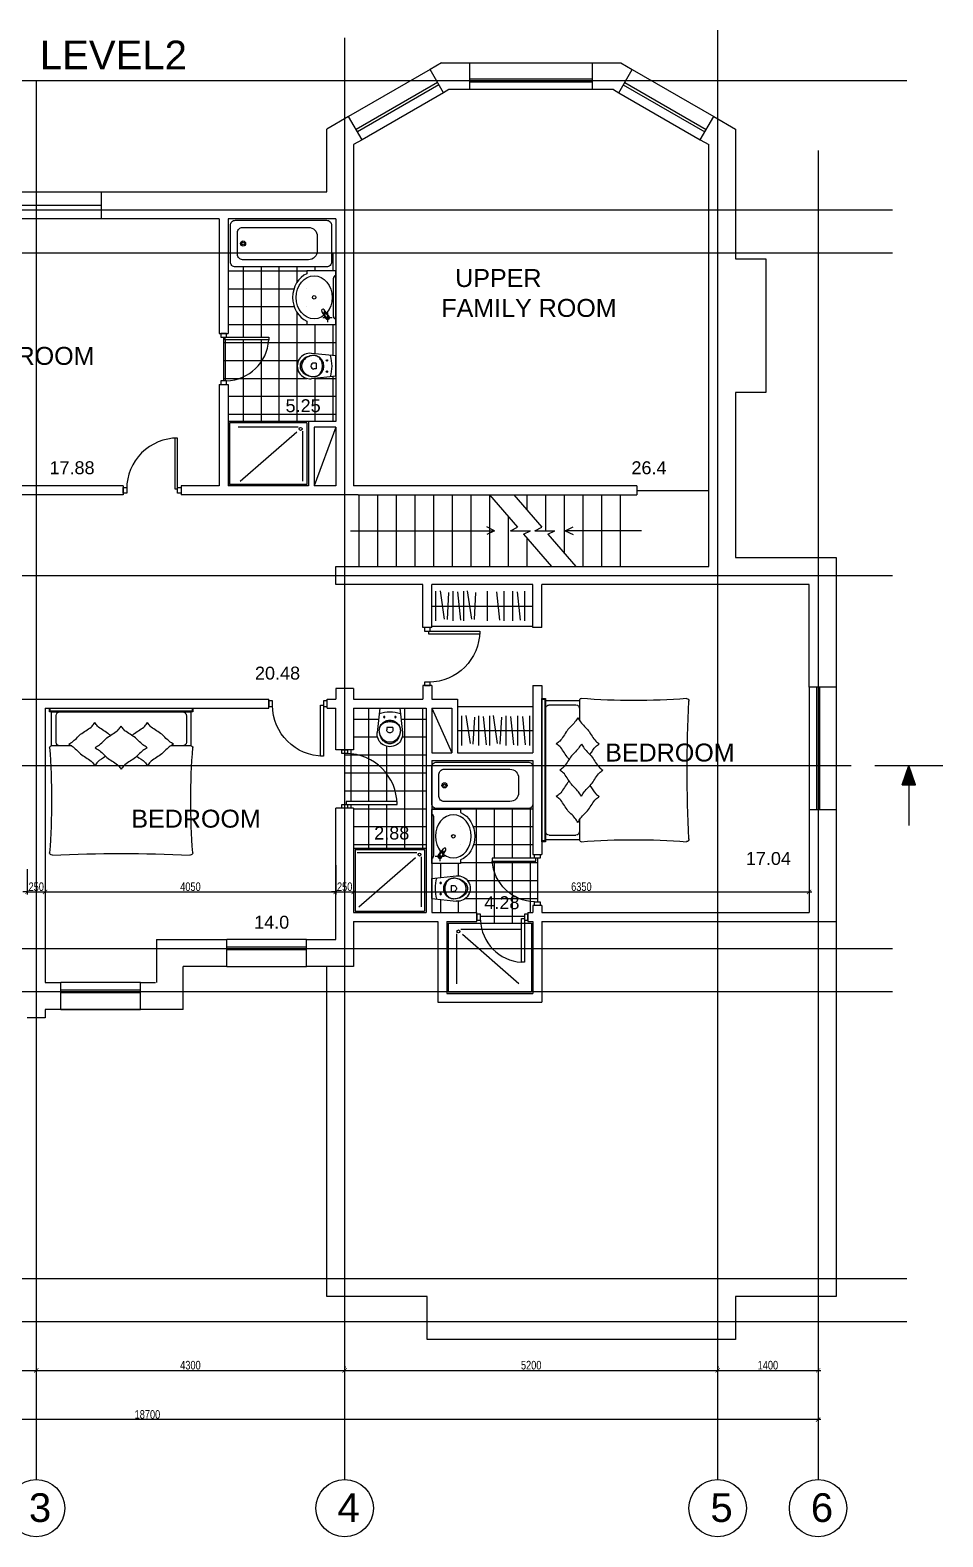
# Model space of a CAD drawing. Header units: millimetres. Extents: x 6678 to 63414, y 41629 to 83180.
# Drawn here: x 48932 to 61656, y 41661 to 62668 of the extents above; entities that cross this region are included whole.
import ezdxf

# ---------------------------------------------------------------- set-up
doc = ezdxf.new("R2010")
doc.units = ezdxf.units.MM
doc.layers.get('0').update_dxf_attribs({"color": 250})
doc.layers.get('Defpoints').update_dxf_attribs({"color": 255})
for name, color, linetype in [('ar', 251, 'Continuous'), ('axis', 40, 'Continuous'), ('com', 250, 'Continuous'), ('dim', 4, 'Continuous'), ('furn', 34, 'Continuous'), ('type floor', 250, 'Continuous'), ('wall', 5, 'Continuous'), ('windows doors', 4, 'Continuous')]:
    doc.layers.add(name, color=color, linetype=linetype)
doc.styles.add('KOTE', font='romrust.shx', dxfattribs={"width": 0.8})
doc.styles.get("Standard").update_dxf_attribs({"font": 'arial.ttf'})
doc.dimstyles.new('100', dxfattribs={"dimscale": 6, "dimtxt": 20, "dimasz": 10, "dimexe": 6, "dimexo": 10, "dimgap": 2, "dimtad": 1, "dimtoh": 1, "dimdec": 0, "dimzin": 9, "dimdsep": 46, "dimtxsty": 'KOTE', "dimblk": 'ARCHTICK', "dimcen": 0, "dimdle": 6, "dimclrd": 256, "dimclre": 4, "dimclrt": 256, "dimadec": 0, "dimazin": 0, "dimtfac": 0.666667, "dimtdec": 0, "dimtix": 1, "dimtmove": 1, "dimatfit": 0, "dimfxl": 1, "dimtvp": 1, "dimtolj": 1, "dimarcsym": 0})
pattern_1 = [(0, (340405.6, 206813.15), (0, 250), []), (90, (340405.6, 206813.15), (-250, 2e-14), [])]

# ---------------------------------------------------------------- blocks, each defined once
blk = doc.blocks.new('_ArchTick')
at = {"color": 0, "linetype": 'ByBlock', "const_width": 0.15}
blk.add_lwpolyline([(-0.5, -0.5), (0.5, 0.5)], dxfattribs=at)
blk = doc.blocks.new('*D310')
at = {"layer": 'Defpoints', "color": 0, "transparency": 16777216}
for p in [(59917, 44695), (41217, 44276), (41217, 43295)]:
    blk.add_point(p, dxfattribs=at)
at = {"layer": 'dim', "color": 4, "lineweight": -2, "transparency": 16777216}
for p, q in [((59917, 44635), (59917, 43259)), ((41217, 44216), (41217, 43259))]:
    blk.add_line(p, q, dxfattribs=at)
at = {"layer": 'dim', "lineweight": -2, "transparency": 16777216}
blk.add_line((59953, 43295), (41181, 43295), dxfattribs=at)
at = {"layer": 'dim', "lineweight": -2, "transparency": 16777216, "xscale": 60, "yscale": 60, "zscale": 60, "rotation": 180}
blk.add_blockref('_ArchTick', (41217, 43295), dxfattribs=at)
at = {"layer": 'dim', "lineweight": -2, "transparency": 16777216, "xscale": 60, "yscale": 60, "zscale": 60}
blk.add_blockref('_ArchTick', (59917, 43295), dxfattribs=at)
at = {"layer": 'dim', "transparency": 16777216, "insert": (50567, 43367), "char_height": 120, "attachment_point": 5, "style": 'KOTE'}
blk.add_mtext('\\A1;18700', dxfattribs=at)
blk = doc.blocks.new('*D313')
at = {"layer": 'Defpoints', "color": 0, "transparency": 16777216}
for p in [(45017, 44276), (49017, 43982), (49017, 43982)]:
    blk.add_point(p, dxfattribs=at)
at = {"layer": 'dim', "color": 4, "lineweight": -2, "transparency": 16777216}
for p, q in [((45017, 44216), (45017, 43946)), ((49017, 44042), (49017, 44018))]:
    blk.add_line(p, q, dxfattribs=at)
at = {"layer": 'dim', "lineweight": -2, "transparency": 16777216}
blk.add_line((44981, 43982), (49053, 43982), dxfattribs=at)
at = {"layer": 'dim', "lineweight": -2, "transparency": 16777216, "xscale": 60, "yscale": 60, "zscale": 60, "rotation": 180}
blk.add_blockref('_ArchTick', (45017, 43982), dxfattribs=at)
at = {"layer": 'dim', "lineweight": -2, "transparency": 16777216, "xscale": 60, "yscale": 60, "zscale": 60}
blk.add_blockref('_ArchTick', (49017, 43982), dxfattribs=at)
at = {"layer": 'dim', "transparency": 16777216, "insert": (47017, 44054), "char_height": 120, "attachment_point": 5, "style": 'KOTE'}
blk.add_mtext('\\A1;4000', dxfattribs=at)
blk = doc.blocks.new('*D314')
at = {"layer": 'Defpoints', "color": 0, "transparency": 16777216}
for p in [(49017, 43982), (53317, 43982), (53317, 43982)]:
    blk.add_point(p, dxfattribs=at)
at = {"layer": 'dim', "lineweight": -2, "transparency": 16777216}
blk.add_line((48981, 43982), (53353, 43982), dxfattribs=at)
at = {"layer": 'dim', "color": 4, "lineweight": -2, "transparency": 16777216}
for p, q in [((49017, 44042), (49017, 44018)), ((53317, 44042), (53317, 44018))]:
    blk.add_line(p, q, dxfattribs=at)
at = {"layer": 'dim', "lineweight": -2, "transparency": 16777216, "xscale": 60, "yscale": 60, "zscale": 60, "rotation": 180}
blk.add_blockref('_ArchTick', (49017, 43982), dxfattribs=at)
at = {"layer": 'dim', "lineweight": -2, "transparency": 16777216, "xscale": 60, "yscale": 60, "zscale": 60}
blk.add_blockref('_ArchTick', (53317, 43982), dxfattribs=at)
at = {"layer": 'dim', "transparency": 16777216, "insert": (51167, 44054), "char_height": 120, "attachment_point": 5, "style": 'KOTE'}
blk.add_mtext('\\A1;4300', dxfattribs=at)
blk = doc.blocks.new('*D315')
at = {"layer": 'Defpoints', "color": 0, "transparency": 16777216}
for p in [(53317, 43982), (58517, 43982), (58517, 43982)]:
    blk.add_point(p, dxfattribs=at)
at = {"layer": 'dim', "lineweight": -2, "transparency": 16777216}
blk.add_line((53281, 43982), (58553, 43982), dxfattribs=at)
at = {"layer": 'dim', "color": 4, "lineweight": -2, "transparency": 16777216}
for p, q in [((53317, 44042), (53317, 44018)), ((58517, 44042), (58517, 44018))]:
    blk.add_line(p, q, dxfattribs=at)
at = {"layer": 'dim', "lineweight": -2, "transparency": 16777216, "xscale": 60, "yscale": 60, "zscale": 60, "rotation": 180}
blk.add_blockref('_ArchTick', (53317, 43982), dxfattribs=at)
at = {"layer": 'dim', "lineweight": -2, "transparency": 16777216, "xscale": 60, "yscale": 60, "zscale": 60}
blk.add_blockref('_ArchTick', (58517, 43982), dxfattribs=at)
at = {"layer": 'dim', "transparency": 16777216, "insert": (55917, 44054), "char_height": 120, "attachment_point": 5, "style": 'KOTE'}
blk.add_mtext('\\A1;5200', dxfattribs=at)
blk = doc.blocks.new('*D316')
at = {"layer": 'Defpoints', "color": 0, "transparency": 16777216}
for p in [(58517, 43982), (59917, 43982), (59917, 43982)]:
    blk.add_point(p, dxfattribs=at)
at = {"layer": 'dim', "lineweight": -2, "transparency": 16777216}
blk.add_line((58481, 43982), (59953, 43982), dxfattribs=at)
at = {"layer": 'dim', "color": 4, "lineweight": -2, "transparency": 16777216}
for p, q in [((58517, 44042), (58517, 44018)), ((59917, 44042), (59917, 44018))]:
    blk.add_line(p, q, dxfattribs=at)
at = {"layer": 'dim', "lineweight": -2, "transparency": 16777216, "xscale": 60, "yscale": 60, "zscale": 60, "rotation": 180}
blk.add_blockref('_ArchTick', (58517, 43982), dxfattribs=at)
at = {"layer": 'dim', "lineweight": -2, "transparency": 16777216, "xscale": 60, "yscale": 60, "zscale": 60}
blk.add_blockref('_ArchTick', (59917, 43982), dxfattribs=at)
at = {"layer": 'dim', "transparency": 16777216, "insert": (59217, 44054), "char_height": 120, "attachment_point": 5, "style": 'KOTE'}
blk.add_mtext('\\A1;1400', dxfattribs=at)
blk = doc.blocks.new('*D330')
at = {"layer": 'Defpoints', "color": 0, "transparency": 16777216}
for p in [(48892, 51028), (49142, 51028), (49142, 50653)]:
    blk.add_point(p, dxfattribs=at)
at = {"layer": 'dim', "color": 4, "lineweight": -2, "transparency": 16777216}
for p, q in [((48892, 50968), (48892, 50617)), ((49142, 50968), (49142, 50617))]:
    blk.add_line(p, q, dxfattribs=at)
at = {"layer": 'dim', "lineweight": -2, "transparency": 16777216}
for p, q in [((48892, 50653), (48832, 50653)), ((48892, 50653), (49142, 50653)), ((49142, 50653), (49202, 50653))]:
    blk.add_line(p, q, dxfattribs=at)
at = {"layer": 'dim', "lineweight": -2, "transparency": 16777216, "xscale": 60, "yscale": 60, "zscale": 60}
blk.add_blockref('_ArchTick', (48892, 50653), dxfattribs=at)
at = {"layer": 'dim', "lineweight": -2, "transparency": 16777216, "xscale": 60, "yscale": 60, "zscale": 60, "rotation": 180}
blk.add_blockref('_ArchTick', (49142, 50653), dxfattribs=at)
at = {"layer": 'dim', "transparency": 16777216, "insert": (49017, 50725), "char_height": 120, "attachment_point": 5, "style": 'KOTE'}
blk.add_mtext('\\A1;250', dxfattribs=at)
blk = doc.blocks.new('*D331')
at = {"layer": 'Defpoints', "color": 0, "transparency": 16777216}
for p in [(53192, 51085), (49142, 51028), (53192, 50653)]:
    blk.add_point(p, dxfattribs=at)
at = {"layer": 'dim', "color": 4, "lineweight": -2, "transparency": 16777216}
for p, q in [((49142, 50968), (49142, 50617)), ((53192, 51025), (53192, 50617))]:
    blk.add_line(p, q, dxfattribs=at)
at = {"layer": 'dim', "lineweight": -2, "transparency": 16777216}
blk.add_line((49106, 50653), (53228, 50653), dxfattribs=at)
at = {"layer": 'dim', "lineweight": -2, "transparency": 16777216, "xscale": 60, "yscale": 60, "zscale": 60, "rotation": 180}
blk.add_blockref('_ArchTick', (49142, 50653), dxfattribs=at)
at = {"layer": 'dim', "lineweight": -2, "transparency": 16777216, "xscale": 60, "yscale": 60, "zscale": 60}
blk.add_blockref('_ArchTick', (53192, 50653), dxfattribs=at)
at = {"layer": 'dim', "transparency": 16777216, "insert": (51167, 50725), "char_height": 120, "attachment_point": 5, "style": 'KOTE'}
blk.add_mtext('\\A1;4050', dxfattribs=at)
blk = doc.blocks.new('*D332')
at = {"layer": 'Defpoints', "color": 0, "transparency": 16777216}
for p in [(53192, 51085), (53442, 51085), (53442, 50653)]:
    blk.add_point(p, dxfattribs=at)
at = {"layer": 'dim', "color": 4, "lineweight": -2, "transparency": 16777216}
for p, q in [((53192, 51025), (53192, 50617)), ((53442, 51025), (53442, 50617))]:
    blk.add_line(p, q, dxfattribs=at)
at = {"layer": 'dim', "lineweight": -2, "transparency": 16777216}
for p, q in [((53192, 50653), (53132, 50653)), ((53192, 50653), (53442, 50653)), ((53442, 50653), (53502, 50653))]:
    blk.add_line(p, q, dxfattribs=at)
at = {"layer": 'dim', "lineweight": -2, "transparency": 16777216, "xscale": 60, "yscale": 60, "zscale": 60}
blk.add_blockref('_ArchTick', (53192, 50653), dxfattribs=at)
at = {"layer": 'dim', "lineweight": -2, "transparency": 16777216, "xscale": 60, "yscale": 60, "zscale": 60, "rotation": 180}
blk.add_blockref('_ArchTick', (53442, 50653), dxfattribs=at)
at = {"layer": 'dim', "transparency": 16777216, "insert": (53317, 50725), "char_height": 120, "attachment_point": 5, "style": 'KOTE'}
blk.add_mtext('\\A1;250', dxfattribs=at)
blk = doc.blocks.new('*D333')
at = {"layer": 'Defpoints', "color": 0, "transparency": 16777216}
for p in [(59792, 51333), (53442, 51085), (59792, 50653)]:
    blk.add_point(p, dxfattribs=at)
at = {"layer": 'dim', "color": 4, "lineweight": -2, "transparency": 16777216}
for p, q in [((59792, 51273), (59792, 50617)), ((53442, 51025), (53442, 50617))]:
    blk.add_line(p, q, dxfattribs=at)
at = {"layer": 'dim', "lineweight": -2, "transparency": 16777216}
blk.add_line((53406, 50653), (59828, 50653), dxfattribs=at)
at = {"layer": 'dim', "lineweight": -2, "transparency": 16777216, "xscale": 60, "yscale": 60, "zscale": 60, "rotation": 180}
blk.add_blockref('_ArchTick', (53442, 50653), dxfattribs=at)
at = {"layer": 'dim', "lineweight": -2, "transparency": 16777216, "xscale": 60, "yscale": 60, "zscale": 60}
blk.add_blockref('_ArchTick', (59792, 50653), dxfattribs=at)
at = {"layer": 'dim', "transparency": 16777216, "insert": (56617, 50725), "char_height": 120, "attachment_point": 5, "style": 'KOTE'}
blk.add_mtext('\\A1;6350', dxfattribs=at)
blk = doc.blocks.new('436')
for points in [[(255, -1410), (-255, -1410, -0.414214), (-325, -1340), (-325, -70, -0.414214), (-255, 0), (255, 0, -0.414214), (325, -70), (325, -1340, -0.414214)], [(105, -1210), (-105, -1210, -0.414214), (-225, -1090), (-225, -170, -0.414214), (-155, -100), (155, -100, -0.414214), (225, -170), (225, -1090, -0.414214)]]:
    blk.add_lwpolyline(points, format="xyb", close=True)
for centre, radius in [((0, -177), 35.9), ((1, -177), 17.8)]:
    blk.add_circle(centre, radius)
blk = doc.blocks.new('door 810 type2')
at = {"color": 3}
for points in [[(0, -40), (0, 40), (50, 40), (50, -40), (0, -40)], [(760, -40), (760, 40), (810, 40), (810, -40), (760, -40)]]:
    blk.add_lwpolyline(points, dxfattribs=at)
blk.add_lwpolyline([(50, -20), (50, -730), (90, -730), (90, -20), (50, -20)])
blk.add_arc((50, -20), 710, 270, 0)
blk = doc.blocks.new('DOOR710')
at = {"color": 3}
for points in [[(50, -40), (50, 40), (0, 40), (0, -40), (50, -40)], [(710, -40), (710, 40), (660, 40), (660, -40), (710, -40)]]:
    blk.add_lwpolyline(points, dxfattribs=at)
blk.add_lwpolyline([(660, -20), (660, -630), (620, -630), (620, -20), (660, -20)])
blk.add_arc((660, -20), 611, 181.8779, 266.2483)
blk = doc.blocks.new('uer')
for p, q in [((-141, 0), (-177, -339)), ((141, 0), (-141, 0)), ((141, 0), (177, -339)), ((-41, -270), (-41, -303)), ((-41, -270), (41, -270)), ((41, -270), (41, -303))]:
    blk.add_line(p, q)
for centre in [(-78, -123), (78, -123)]:
    blk.add_circle(centre, 9.95)
for centre, radius, start, end in [((0, -615), 564, 74.7124, 105.2876), ((-9, -307), 138, 133.1854, 156.1873), ((-9, -307), 138, 133.1854, 156.1873), ((-3, -313), 146, 111.2448, 133.1854), ((-3, -313), 146, 111.2448, 133.1854), ((-10, -335), 149, 108.5391, 128.9942), ((0, -322), 156, 90, 111.2448), ((0, -322), 156, 90, 111.2448), ((0, -365), 180, 90, 108.5391), ((0, -322), 156, 68.7552, 90), ((0, -322), 156, 68.7552, 90), ((0, -365), 180, 71.4609, 90), ((3, -313), 146, 46.8146, 68.7552), ((3, -313), 146, 46.8146, 68.7552), ((10, -335), 149, 51.0058, 71.4609), ((9, -307), 138, 23.8127, 46.8146), ((9, -307), 138, 23.8127, 46.8146), ((0, -358), 178, 174.0546, 5.9454), ((-17, -303), 129, 156.1873, 180), ((-17, -303), 129, 156.1873, 180), ((-50, -303), 96.8, 152.905, 180), ((55, -303), 202, 180, 199.4203), ((55, -303), 202, 180, 199.4203), ((109, -303), 256, 180, 197.3785), ((-26, -315), 124, 128.9942, 152.905), ((28, -313), 173, 199.4203, 220.4025), ((28, -313), 173, 199.4203, 220.4025), ((56, -320), 200, 197.3785, 217.0738), ((0, -303), 41.2, 180, 0), ((26, -315), 124, 27.095, 51.0058), ((-28, -313), 173, 319.5975, 340.5797), ((-28, -313), 173, 319.5975, 340.5797), ((-56, -320), 200, 322.9262, 342.6215), ((-55, -303), 202, 340.5797, 0), ((-55, -303), 202, 340.5797, 0), ((-109, -303), 256, 342.6215, 0), ((17, -303), 129, 0, 23.8127), ((17, -303), 129, 0, 23.8127), ((50, -303), 96.8, 0, 27.095), ((11, -327), 151, 220.4025, 244.0498), ((11, -327), 151, 220.4025, 244.0498), ((22, -346), 157, 217.0738, 241.268), ((0, -350), 125, 244.0498, 270), ((0, -350), 125, 244.0498, 270), ((0, -385), 112, 241.268, 270), ((0, -350), 125, 270, 295.9502), ((0, -350), 125, 270, 295.9502), ((0, -385), 112, 270, 298.732), ((-22, -346), 157, 298.732, 322.9262), ((-11, -327), 151, 295.9502, 319.5975), ((-11, -327), 151, 295.9502, 319.5975)]:
    blk.add_arc(centre, radius, start, end)
blk = doc.blocks.new('b1')
at = {"color": 0}
for p, q in [((-1000, 0), (1000, 0)), ((-1000, -50), (-1000, 0)), ((-988, -40), (-988, 0)), ((988, 0), (988, -40)), ((1000, 0), (1000, -50)), ((1000, -50), (-1000, -50)), ((988, -40), (-988, -40)), ((-970, -50), (970, -50)), ((-970, -525), (-970, -50)), ((-909, -100), (-909, -475)), ((909, -100), (909, -475)), ((970, -50), (970, -525)), ((-690, -525), (-974, -525)), ((974, -525), (690, -525))]:
    blk.add_line(p, q, dxfattribs=at)
at = {"color": 0, "extrusion": (0, 0, -1)}
for centre, major_axis, start_param, end_param in [((-848, -100), (60.6, 0), 3.141593, 4.712389), ((848, -100), (-60.6, 0), 1.570796, 3.141593), ((-974, -545), (-24.2, 0), -0.063736, 1.570796), ((-15076, -1287), (14106, 0), -0.063736, 0.062687), ((-848, -475), (-60.6, 0), 4.712389, 6.283185), ((848, -475), (60.6, 0), 0, 1.570796), ((15076, -1287), (-14106, 0), -0.062687, 0.063736), ((974, -545), (-24.2, 0), 1.570796, 3.205329), ((-961, -2018), (36.4, 0), 1.523621, 3.20428), ((0, -15428), (16246, 0), 4.653299, 4.771479), ((961, -2018), (36.4, 0), -0.062687, 1.617972)]:
    blk.add_ellipse(centre, major_axis=major_axis, ratio=0.825, start_param=start_param, end_param=end_param, dxfattribs=at)
at = {"color": 0}
for points, knots in [([(-731, -500), (-710, -487), (-641, -445), (-559, -339), (-422, -279), (-379, -217), (-367, -200)], [0, 0, 0, 0, 63.400478, 212.503081, 369.080424, 426.268982, 426.268982, 426.268982, 426.268982]), ([(-152, -379), (-163, -369), (-217, -321), (-313, -279), (-356, -217), (-367, -200)], [172.094326, 172.094326, 172.094326, 172.094326, 212.503081, 369.080424, 426.268982, 426.268982, 426.268982, 426.268982]), ([(152, -379), (163, -369), (217, -321), (313, -279), (356, -217), (367, -200)], [172.094326, 172.094326, 172.094326, 172.094326, 212.503081, 369.080424, 426.268982, 426.268982, 426.268982, 426.268982]), ([(731, -500), (710, -487), (641, -445), (559, -339), (422, -279), (379, -217), (367, -200)], [0, 0, 0, 0, 63.400478, 212.503081, 369.080424, 426.268982, 426.268982, 426.268982, 426.268982]), ([(-363, -550), (-343, -537), (-273, -495), (-191, -389), (-55, -329), (-12, -267), (0, -250)], [0, 0, 0, 0, 63.400478, 212.503081, 369.080424, 426.268982, 426.268982, 426.268982, 426.268982]), ([(363, -550), (343, -537), (273, -495), (191, -389), (55, -329), (12, -267), (0, -250)], [0, 0, 0, 0, 63.400478, 212.503081, 369.080424, 426.268982, 426.268982, 426.268982, 426.268982]), ([(-731, -500), (-710, -512), (-641, -555), (-559, -661), (-422, -720), (-379, -783), (-367, -799)], [0, 0, 0, 0, 63.400478, 212.503081, 369.080424, 426.268982, 426.268982, 426.268982, 426.268982]), ([(-363, -550), (-343, -562), (-273, -605), (-191, -711), (-55, -770), (-12, -833), (0, -849)], [0, 0, 0, 0, 63.400478, 212.503081, 369.080424, 426.268982, 426.268982, 426.268982, 426.268982]), ([(363, -550), (343, -562), (273, -605), (191, -711), (55, -770), (12, -833), (0, -849)], [0, 0, 0, 0, 63.400478, 212.503081, 369.080424, 426.268982, 426.268982, 426.268982, 426.268982]), ([(731, -500), (710, -512), (641, -555), (559, -661), (422, -720), (379, -783), (367, -799)], [0, 0, 0, 0, 63.400478, 212.503081, 369.080424, 426.268982, 426.268982, 426.268982, 426.268982]), ([(-216, -670), (-256, -696), (-319, -730), (-356, -783), (-367, -799)], [244.58101, 244.58101, 244.58101, 244.58101, 369.080424, 426.268982, 426.268982, 426.268982, 426.268982]), ([(216, -670), (256, -696), (319, -730), (356, -783), (367, -799)], [244.58101, 244.58101, 244.58101, 244.58101, 369.080424, 426.268982, 426.268982, 426.268982, 426.268982])]:
    blk.add_open_spline(points, degree=3, knots=knots, dxfattribs=at)

msp = doc.modelspace()

# ---------------------------------------------------------------- hatches: boundary and pattern name
h = msp.add_hatch()
h.set_pattern_fill('ANSI31', color=5, style=0)
h.set_pattern_definition([(45, (397679.61249, 207501.87214), (-0.08838834765, 0.08838834765), [])])
h.paths.add_polyline_path([(61087.1, 52147.6), (61276.4, 52147.6), (61181.8, 52413.7)])
at = {"layer": 'type floor'}
h = msp.add_hatch(dxfattribs=at)
h.set_pattern_fill('NET', color=256, scale=2000, style=0)
h.set_pattern_definition(pattern_1)
edge = h.paths.add_edge_path()
edge.add_line((52259.1, 58388.6), (52259.1, 58348.6))
edge.add_arc((51649.1, 58388.6), 611.3, 271.87486, 356.24827, ccw=False)
edge.add_line((51669.1, 57777.6), (51669.1, 57728.6))
edge.add_line((51669.1, 57728.6), (51691.6, 57728.6))
edge.add_line((51691.6, 57728.6), (51691.6, 57213.7))
edge.add_line((51691.6, 57213.7), (52811.6, 57213.7))
edge.add_line((52811.6, 57213.7), (53191.6, 57213.7))
edge.add_line((53191.6, 57213.7), (53191.6, 57843.3))
edge.add_line((53191.6, 57843.3), (52852.5, 57808))
edge.add_arc((52834.1, 57984.6), 177.5, 84.05459, 275.94541, ccw=False)
edge.add_line((52852.5, 58161.1), (53191.6, 58125.8))
edge.add_line((53191.6, 58125.8), (53191.6, 58563.1))
edge.add_line((53191.6, 58563.1), (52791.6, 58563.1))
edge.add_line((52791.6, 58563.1), (52791.6, 58611.9))
edge.add_ellipse((52891.6, 58941.9), major_axis=(0, 350), ratio=0.8571429, start_angle=16.85949, end_angle=163.14107, ccw=False)
edge.add_line((52791.6, 59271.9), (52791.6, 59316.9))
edge.add_line((52791.6, 59316.9), (53191.6, 59316.9))
edge.add_line((53191.6, 59316.9), (53191.6, 59563.7))
edge.add_line((53191.6, 59563.7), (53133.9, 59563.7))
edge.add_line((53133.9, 59563.7), (53133.9, 59437.5))
edge.add_arc((53063.9, 59437.5), 70, 270, 360, ccw=False)
edge.add_line((53063.9, 59367.5), (51793.7, 59367.5))
edge.add_arc((51793.7, 59437.5), 70, 180, 270, ccw=False)
edge.add_line((51723.7, 59437.5), (51723.7, 59563.7))
edge.add_line((51723.7, 59563.7), (51691.6, 59563.7))
edge.add_line((51691.6, 59563.7), (51691.6, 58438.6))
edge.add_line((51691.6, 58438.6), (51669.1, 58438.6))
edge.add_line((51669.1, 58438.6), (51669.1, 58388.6))
edge.add_line((51669.1, 58388.6), (52259.1, 58388.6))
h.paths.add_polyline_path([(51649.1, 58348.6), (51649.1, 58388.6), (51629.1, 58388.6), (51629.1, 57778.6), (51669.1, 57778.6), (51669.1, 57777.6, 0.3857346), (52259.1, 58348.6)])
h = msp.add_hatch(dxfattribs=at)
h.set_pattern_fill('NET', color=256, scale=2000, style=0)
h.set_pattern_definition(pattern_1)
h.paths.add_polyline_path([(53770, 52874.6), (53805.4, 53213.7), (53441.6, 53213.7), (53441.6, 52632), (53356.6, 52632), (53356.6, 52581.7, -0.3896635), (54045.5, 51912), (54046.6, 51912), (54046.6, 51872), (53356.6, 51872), (53356.6, 51822), (53441.6, 51822), (53441.6, 51263.7), (54451.6, 51263.7), (54451.6, 53213.7), (54087.8, 53213.7), (54123.1, 52874.6, -1.109549)])
h.paths.add_polyline_path([(53336.6, 52582), (53316.6, 52582), (53316.6, 51872), (53336.6, 51872), (53336.6, 51912), (54045.5, 51912, 0.3977985)])
h = msp.add_hatch(dxfattribs=at)
h.set_pattern_fill('NET', color=256, scale=2000, style=0)
h.set_pattern_definition(pattern_1)
edge = h.paths.add_edge_path()
edge.add_ellipse((54831.6, 51428.7), major_axis=(0, 350), ratio=0.8571429, start_angle=196.85893, end_angle=343.14051, ccw=False)
edge.add_line((54931.6, 51098.7), (54931.6, 51049.9))
edge.add_line((54931.6, 51049.9), (54531.6, 51049.9))
edge.add_line((54531.6, 51049.9), (54531.6, 50842.1))
edge.add_line((54531.6, 50842.1), (54870.7, 50877.4))
edge.add_arc((54889.1, 50700.8), 177.5, -95.94541, 95.94541, ccw=False)
edge.add_line((54870.7, 50524.3), (54531.6, 50559.6))
edge.add_line((54531.6, 50559.6), (54531.6, 50363.7))
edge.add_line((54531.6, 50363.7), (55161.6, 50363.5))
edge.add_line((55161.6, 50363.5), (55161.6, 50341.2))
edge.add_line((55161.6, 50341.2), (55211.6, 50341.2))
edge.add_line((55211.6, 50341.2), (55211.6, 50261.2))
edge.add_line((55211.6, 50261.2), (55210.6, 50261.2))
edge.add_arc((55821.6, 50281.2), 611.3, 181.87486, 185.86814)
edge.add_line((55213.5, 50218.7), (55781.6, 50218.7))
edge.add_line((55781.6, 50218.7), (55781.6, 50281.2))
edge.add_line((55781.6, 50281.2), (55821.6, 50281.2))
edge.add_line((55821.6, 50281.2), (55821.6, 50341.2))
edge.add_line((55821.6, 50341.2), (55871.6, 50341.2))
edge.add_line((55871.6, 50341.2), (55871.6, 50363.7))
edge.add_line((55871.6, 50363.7), (55941.6, 50363.7))
edge.add_line((55941.6, 50363.7), (55941.6, 50463.7))
edge.add_line((55941.6, 50463.7), (55964.1, 50463.7))
edge.add_line((55964.1, 50463.7), (55964.1, 50512.7))
edge.add_arc((55984.1, 51123.7), 611.3, 183.75173, 268.12514, ccw=False)
edge.add_line((55374.1, 51083.7), (55374.1, 51123.7))
edge.add_line((55374.1, 51123.7), (55964.1, 51123.7))
edge.add_line((55964.1, 51123.7), (55964.1, 51173.7))
edge.add_line((55964.1, 51173.7), (55941.6, 51173.7))
edge.add_line((55941.6, 51173.7), (55941.6, 51879.4))
edge.add_arc((55871.7, 51883.7), 70, 270, 356.54451, ccw=False)
edge.add_line((55871.7, 51813.7), (54601.6, 51813.7))
edge.add_arc((54601.6, 51883.7), 70, 180, 270, ccw=False)
edge.add_line((54531.6, 51883.7), (54531.6, 51803.7))
edge.add_line((54531.6, 51803.7), (54931.6, 51803.7))
edge.add_line((54931.6, 51803.7), (54931.6, 51758.6))
h.paths.add_polyline_path([(55374.1, 51083.7, 0.3857346), (55964.1, 50512.7), (55964.1, 50513.7), (56004.1, 50513.7), (56004.1, 51123.7), (55984.1, 51123.7), (55984.1, 51083.7)])

# ---------------------------------------------------------------- linework, layer by layer
at = {"color": 0, "linetype": 'Continuous'}
for p, q in [((56771.6, 61983.7), (55061.6, 61983.7)), ((54611.6, 61938.6), (53477.1, 61283.6)), ((54631.6, 61904), (53497.1, 61249)), ((56771.6, 61943.7), (55061.6, 61943.7)), ((57201.6, 61904), (58336, 61249)), ((57221.6, 61938.6), (58356, 61283.6)), ((52811.6, 57213.7), (51691.6, 57213.7)), ((52791.6, 57193.7), (51711.6, 57193.7)), ((51711.6, 57193.7), (51711.6, 56333.7)), ((52791.6, 57193.7), (52791.6, 56333.7)), ((52791.6, 56333.7), (51711.6, 56333.7)), ((53441.6, 51263.7), (54451.6, 51263.7)), ((53461.6, 51243.7), (54431.6, 51243.7)), ((53461.6, 51243.7), (53461.6, 50383.7)), ((53461.6, 50383.7), (54431.6, 50383.7)), ((54761.6, 50218.7), (55921.6, 50218.7))]:
    msp.add_line(p, q, dxfattribs=at)
for p, q in [((52791.6, 59316.9), (52791.6, 59271.9)), ((52791.6, 59316.9), (53191.6, 59316.9)), ((53176.6, 59241.9), (53191.6, 59241.9)), ((53191.6, 59241.9), (53176.6, 59241.9)), ((53191.6, 58563.1), (53191.6, 59316.9)), ((53191.6, 59241.9), (53191.6, 58641.9)), ((53161.6, 58674.4), (53161.6, 59209.4)), ((53166.6, 59221.9), (53166.6, 59226.9)), ((53174.1, 59230.3), (53174.1, 59239.4)), ((52791.6, 58611.9), (52791.6, 58563.1)), ((53055.6, 58645.4), (52997.1, 58746.9)), ((53013.1, 58660.6), (53143.8, 58660.6)), ((53101.4, 58675.9), (53030.4, 58769.1)), ((53078.5, 58726), (53078.5, 58595.3)), ((53166.6, 58656.9), (53166.6, 58661.9)), ((53174.1, 58644.4), (53174.1, 58653.5)), ((53191.6, 58641.9), (53176.6, 58641.9)), ((52791.6, 58563.1), (53191.6, 58563.1)), ((49713.7, 53213.7), (51689.5, 53213.7)), ((54931.6, 51803.7), (54531.6, 51803.7)), ((54531.6, 51049.9), (54531.6, 51803.7)), ((54546.6, 51728.7), (54531.6, 51728.7)), ((54531.6, 51728.7), (54546.6, 51728.7)), ((54531.6, 51728.7), (54531.6, 51128.7)), ((54549.1, 51717.1), (54549.1, 51726.2)), ((54556.6, 51708.7), (54556.6, 51713.7)), ((54561.6, 51161.2), (54561.6, 51696.2)), ((54931.6, 51803.7), (54931.6, 51758.6)), ((54531.6, 51128.7), (54546.6, 51128.7)), ((54931.6, 51049.9), (54531.6, 51049.9)), ((54549.1, 51131.2), (54549.1, 51140.3)), ((54556.6, 51143.7), (54556.6, 51148.7)), ((54710, 51147.4), (54579.3, 51147.4)), ((54621.8, 51162.6), (54692.7, 51255.8)), ((54644.7, 51212.7), (54644.7, 51082)), ((54667.6, 51132.2), (54726, 51233.7)), ((54931.6, 51098.7), (54931.6, 51049.9))]:
    msp.add_line(p, q)
at = {"color": 0}
for p, q in [((51833.3, 57135.9), (52669.1, 57135.9)), ((51859.3, 56378.7), (52648.2, 57066)), ((52728.4, 57076), (52728.4, 56378.7)), ((54585.3, 54844.6), (54585.3, 54432.8)), ((54647, 54849.9), (54705.6, 54456.5)), ((54824.1, 54844.6), (54824.1, 54432.8)), ((54889.3, 54835.4), (54930.9, 54442)), ((54975.4, 54844.6), (54975.4, 54432.8)), ((55025.1, 54849.9), (55083.7, 54456.5)), ((55301.4, 54844.6), (55301.4, 54432.8)), ((55433.8, 54835.4), (55475.4, 54442)), ((55534.5, 54844.6), (55534.5, 54432.8)), ((55656.8, 54844.6), (55656.8, 54432.8)), ((55722, 54835.4), (55763.6, 54442)), ((55822.7, 54844.6), (55822.7, 54432.8)), ((54531.6, 54638.7), (55941.6, 54638.7)), ((54748.3, 54449.3), (54769.5, 54828)), ((55126.4, 54449.3), (55147.6, 54828)), ((59896.6, 53506.2), (59896.6, 51796.2)), ((59936.6, 53506.2), (59936.6, 51796.2)), ((54945.3, 53108), (54945.3, 52696.2)), ((55007, 53113.4), (55065.6, 52719.9)), ((55108.3, 52712.8), (55129.5, 53091.5)), ((55184.1, 53108), (55184.1, 52696.2)), ((55249.3, 53098.8), (55290.9, 52705.4)), ((55335.4, 53108), (55335.4, 52696.2)), ((55385.1, 53113.4), (55443.7, 52719.9)), ((55486.4, 52712.8), (55507.6, 53091.5)), ((55562.1, 53108), (55562.1, 52696.2)), ((55627.3, 53098.8), (55669, 52705.4)), ((55728, 53108), (55728, 52696.2)), ((55793.8, 53098.8), (55835.4, 52705.4)), ((55894.5, 53108), (55894.5, 52696.2)), ((54891.6, 52902.1), (55941.6, 52902.1)), ((53489.3, 51200.8), (54325.1, 51200.8)), ((53515.2, 50443.6), (54304.1, 51130.9)), ((54384.3, 51140.9), (54384.3, 50443.6)), ((54431.6, 51243.7), (54431.6, 50383.7)), ((54761.6, 50218.7), (54761.6, 49258.7)), ((55921.6, 50218.7), (55921.6, 49258.7)), ((54877.9, 50069.9), (54877.9, 49372.6)), ((55772.9, 50129.8), (54937.1, 50129.8)), ((55747, 49372.6), (54958, 50059.9)), ((52784.1, 49883.7), (51674.1, 49883.7)), ((52784.1, 49843.7), (51674.1, 49843.7)), ((50471.6, 49283.7), (49361.6, 49283.7)), ((50471.6, 49243.7), (49361.6, 49243.7)), ((54761.6, 49258.7), (55921.6, 49258.7))]:
    msp.add_line(p, q, dxfattribs=at)
at = {"color": 4}
for p, q in [((55336.6, 56188.7), (55727.4, 55736.5)), ((55673.7, 56188.7), (56064.6, 55736.5)), ((55629.4, 55688.7), (55727.4, 55736.5)), ((55629.4, 55688.7), (55908, 55688.7)), ((55810.1, 55640.8), (55908, 55688.7)), ((55966.6, 55688.7), (56064.6, 55736.5)), ((55966.6, 55688.7), (56245.2, 55688.7)), ((56147.2, 55640.8), (56245.2, 55688.7)), ((55810.1, 55640.8), (56200.9, 55188.7)), ((56147.2, 55640.8), (56538, 55188.7))]:
    msp.add_line(p, q, dxfattribs=at)
at = {"linetype": 'Continuous'}
for p, q in [((53397.8, 55688.7), (55407.1, 55688.7)), ((55407.1, 55688.7), (55297.6, 55741.7)), ((55407.1, 55688.7), (55297.6, 55635.6)), ((56391, 55688.7), (56500.6, 55741.7)), ((57456.3, 55688.7), (56391, 55688.7)), ((56391, 55688.7), (56500.6, 55635.6))]:
    msp.add_line(p, q, dxfattribs=at)
at = {"color": 5}
for p, q in [((60707.6, 52413.7), (61656, 52413.7)), ((61087.1, 52147.6), (61181.8, 52413.7)), ((61276.4, 52147.6), (61181.8, 52413.7)), ((61087.1, 52147.6), (61276.4, 52147.6)), ((61181.8, 52147.6), (61181.8, 51580.5))]:
    msp.add_line(p, q, dxfattribs=at)
for centre, radius in [((52891.6, 58941.9), 25), ((53078.5, 58660.6), 12.7), ((54831.6, 51428.7), 25), ((54644.7, 51147.4), 12.7)]:
    msp.add_circle(centre, radius)
at = {"color": 0}
for centre in [(52703.4, 57108.3), (54359.4, 51173.2), (54902.8, 50102.2)]:
    msp.add_circle(centre, 20, dxfattribs=at)
for centre, radius, start, end in [((53176.6, 59239.4), 2.5, 90, 180), ((53179.7, 59209.4), 18.1, 136.39718, 180), ((53166.6, 59236.9), 10, 270, 318.59038), ((53013.8, 58758), 20, 33.60174, 213.60174), ((53078.5, 58660.6), 27.5, 168.86683, 78.33664), ((53052, 58661.3), 2, 358.63579, 31.44884), ((53078.5, 58660.6), 24.5, 178.63579, 189.51223), ((53088.2, 58685.3), 2, 215.75464, 248.56769), ((53078.5, 58660.6), 24.5, 57.69124, 68.56769), ((53179.7, 58674.4), 18.1, 180, 223.60282), ((53166.6, 58646.9), 10, 41.40962, 90), ((53176.6, 58644.4), 2.5, 180, 270), ((54546.6, 51726.2), 2.5, 0, 90), ((54556.6, 51723.7), 10, 221.40962, 270), ((54543.5, 51696.2), 18.1, 0, 43.60282), ((54709.4, 51244.7), 20, 326.39826, 146.39826), ((54546.6, 51131.2), 2.5, 270, 0), ((54556.6, 51133.7), 10, 90, 138.59038), ((54543.5, 51161.2), 18.1, 316.39718, 0), ((54644.7, 51147.4), 27.5, 101.66336, 11.13317), ((54644.7, 51147.4), 24.5, 111.43231, 122.30876), ((54635, 51172), 2, 291.43231, 324.24536), ((54644.7, 51147.4), 24.5, 350.48777, 1.36421), ((54671.2, 51148), 2, 148.55116, 181.36421)]:
    msp.add_arc(centre, radius, start, end)
for centre, major_axis, ratio, start_param, end_param in [((52891.6, 58941.9), (0, 350), 0.8571429, 0.3398425, 2.8017613), ((52891.6, 58941.9), (0, 300), 0.8333333, 1.5707963, 7.8539816), ((53078.5, 58660.6), (-50, 75.2), 0.2214761, -1.4026608, 1.4026608), ((53039.6, 58719.2), (-5.53, 8.33), 0.2, 3.1415927, 9.424778)]:
    msp.add_ellipse(centre, major_axis=major_axis, ratio=ratio, start_param=start_param, end_param=end_param)
at = {"extrusion": (0, 0, -1)}
for centre, major_axis, ratio, start_param, end_param in [((54831.6, 51428.7), (0, 300), 0.8333333, 4.712389, 10.9955743), ((54831.6, 51428.7), (0, 350), 0.8571429, 0.3398425, 2.8017613), ((54644.7, 51147.4), (-50, -75.2), 0.2214761, 1.7389319, 4.5442534)]:
    msp.add_ellipse(centre, major_axis=major_axis, ratio=ratio, start_param=start_param, end_param=end_param, dxfattribs=at)
msp.add_ellipse((54683.6, 51205.9), major_axis=(-5.53, -8.33), ratio=0.2, dxfattribs=at)
at = {"layer": 'axis'}
for p, q in [((58516.6, 62668), (58516.6, 42460.9)), ((53316.6, 62559.1), (53316.6, 42460.9)), ((38283.9, 61963.7), (61152.3, 61963.7)), ((49016.6, 61963.7), (49016.6, 42460.9)), ((59916.6, 60989.2), (59916.6, 42460.9)), ((37283.7, 60163.7), (60952.3, 60163.7)), ((38083.9, 59563.7), (60952.3, 59563.7)), ((38083.9, 55063.7), (60952.3, 55063.7)), ((37283.7, 49863.7), (60952.3, 49863.7)), ((38083.9, 49263.7), (60952.3, 49263.7)), ((37282.3, 45263.7), (61152.3, 45263.7)), ((38283.9, 44663.7), (61152.3, 44663.7))]:
    msp.add_line(p, q, dxfattribs=at)
at = {"layer": 'axis', "color": 4}
for centre in [(49016.6, 42060.9), (53316.6, 42060.9), (58516.6, 42060.9), (59916.6, 42060.9)]:
    msp.add_circle(centre, 400, dxfattribs=at)
at = {"layer": 'com'}
for p, q in [((53516.6, 56188.7), (53516.6, 55188.7)), ((53776.6, 56188.7), (53776.6, 55188.7)), ((54036.6, 56188.7), (54036.6, 55188.7)), ((54296.6, 56188.7), (54296.6, 55188.7)), ((54556.6, 56188.7), (54556.6, 55188.7)), ((54816.6, 56188.7), (54816.6, 55188.7)), ((55076.6, 56188.7), (55076.6, 55188.7)), ((55336.6, 56188.7), (55336.6, 55188.7)), ((55856.6, 56188.7), (55856.6, 55977.1)), ((56116.6, 56188.7), (56116.6, 55688.7)), ((56376.6, 56188.7), (56376.6, 55375.5)), ((56636.6, 56188.7), (56636.6, 55188.7)), ((56896.6, 56188.7), (56896.6, 55188.7)), ((57156.6, 56188.7), (57156.6, 55188.7)), ((55596.6, 55887.8), (55596.6, 55188.7)), ((55856.6, 55587), (55856.6, 55188.7))]:
    msp.add_line(p, q, dxfattribs=at)
at = {"layer": 'Defpoints'}
msp.add_line((38083.9, 52413.7), (60378.4, 52413.7), dxfattribs=at)
at = {"layer": 'wall', "color": 5, "linetype": 'Continuous'}
for p, q in [((54668, 62213.7), (54506.6, 62120.5)), ((54668, 62213.7), (55061.6, 62213.7)), ((56771.6, 62213.7), (57165.2, 62213.7)), ((57165.2, 62213.7), (57326.6, 62120.5)), ((54768.5, 61838.7), (54694.1, 61795.7)), ((55061.6, 61838.7), (54768.5, 61838.7)), ((57064.7, 61838.7), (56771.6, 61838.7)), ((57064.7, 61838.7), (57139.1, 61795.7)), ((53372.1, 61465.5), (53066.6, 61289.1)), ((58461, 61465.5), (58766.6, 61289.1)), ((53066.6, 60413.7), (53066.6, 61289.1)), ((53559.6, 61140.7), (53441.6, 61072.6)), ((58273.5, 61140.7), (58391.6, 61072.6)), ((58766.6, 61289.1), (58766.6, 59479)), ((53441.6, 61072.6), (53441.6, 56313.7)), ((58391.6, 55188.7), (58391.6, 61072.6)), ((49921.6, 60413.7), (53066.6, 60413.7)), ((51566.6, 60038.7), (49921.6, 60038.7)), ((51566.6, 60038.7), (51566.6, 58438.6)), ((53191.6, 60038.7), (51691.6, 60038.7)), ((51691.6, 60038.7), (51691.6, 58438.6)), ((53191.6, 60038.7), (53191.6, 57213.7)), ((58766.6, 59479), (59187.4, 59479)), ((59187.4, 59479), (59187.4, 57614.2)), ((51566.6, 57728.6), (51566.6, 56313.7)), ((51691.6, 57728.6), (51691.6, 56313.7)), ((59187.4, 57614.2), (58766.6, 57614.2)), ((58766.6, 57614.2), (58766.6, 55313.7)), ((53191.6, 57213.7), (52811.6, 57213.7)), ((52811.6, 57213.7), (52811.6, 56313.7)), ((52891.6, 57133.7), (52891.6, 56313.7)), ((53191.6, 57133.7), (52891.6, 57133.7)), ((53191.6, 57133.7), (53191.6, 56313.7)), ((50228.7, 56313.7), (46766.6, 56313.7)), ((51566.6, 56313.7), (51038.7, 56313.7)), ((52811.6, 56313.7), (51691.6, 56313.7)), ((53191.6, 56313.7), (52891.6, 56313.7)), ((57391.6, 56313.7), (53441.6, 56313.7)), ((50228.7, 56188.7), (45141.6, 56188.7)), ((53505, 56188.7), (51038.7, 56188.7)), ((53505, 56188.7), (57391.6, 56188.7)), ((58766.6, 55313.7), (60166.6, 55313.7)), ((60166.6, 55313.7), (60166.6, 53506.2)), ((53191.6, 55188.7), (58391.6, 55188.7)), ((54406.6, 54938.7), (53191.6, 54938.7)), ((55941.6, 54938.7), (54531.6, 54938.7)), ((59791.6, 54938.7), (56066.6, 54938.7)), ((59791.6, 53506.2), (59791.6, 54938.7)), ((53441.6, 53488.7), (53441.6, 53338.7)), ((55941.6, 53528.7), (55941.6, 52590.6)), ((55941.6, 53528.7), (56066.6, 53528.7)), ((56066.6, 53528.7), (56066.6, 51173.7)), ((60166.6, 53506.2), (59791.6, 53506.2)), ((47954.6, 53338.7), (52261.6, 53338.7)), ((49141.6, 53213.7), (49141.6, 49388.7)), ((49141.6, 53213.7), (52261.6, 53213.7)), ((53071.6, 53338.7), (53191.6, 53338.7)), ((53071.6, 53213.7), (53191.6, 53213.7)), ((53191.6, 52632), (53191.6, 53213.7)), ((53441.6, 53338.7), (54406.6, 53338.7)), ((53441.6, 53213.7), (54451.6, 53213.7)), ((53441.6, 53213.7), (53441.6, 52632)), ((54531.6, 53338.7), (54891.6, 53338.7)), ((54531.6, 53213.7), (54811.6, 53213.7)), ((54891.6, 53238.7), (55941.6, 53238.7)), ((55941.6, 52485.6), (55941.6, 51173.7)), ((53191.6, 49988.7), (53191.6, 51822)), ((53441.6, 51822), (53441.6, 50363.7)), ((60166.6, 51796.2), (59791.6, 51796.2)), ((60166.6, 51796.2), (60166.6, 50238.7)), ((55941.6, 50463.7), (55941.6, 50363.7)), ((56066.6, 50463.7), (56066.6, 50363.7)), ((53441.6, 50363.7), (54451.6, 50363.7)), ((53441.6, 50238.7), (54616.6, 50238.7)), ((53441.6, 50238.7), (53441.6, 49613.7)), ((54531.6, 50363.7), (55161.6, 50363.7)), ((54741.6, 50238.7), (55161.6, 50238.7)), ((55871.6, 50363.7), (55941.6, 50363.7)), ((55871.6, 50238.7), (55941.6, 50238.7)), ((56066.6, 50363.7), (59791.6, 50363.7)), ((56066.6, 50238.7), (60166.6, 50238.7)), ((50691.6, 49988.7), (51674.1, 49988.7)), ((50691.6, 49988.7), (50691.6, 49388.7)), ((51674.1, 49613.7), (51674.1, 49988.7)), ((52784.1, 49613.7), (52784.1, 49988.7)), ((52784.1, 49988.7), (53191.6, 49988.7)), ((51066.6, 49013.7), (51066.6, 49613.7)), ((51674.1, 49613.7), (51066.6, 49613.7)), ((53441.6, 49613.7), (52784.1, 49613.7)), ((49141.6, 49388.7), (49361.6, 49388.7)), ((50471.6, 49388.7), (50681.6, 49388.7)), ((51066.6, 49013.7), (49141.6, 49013.7)), ((49141.6, 49013.7), (49141.6, 48897.5)), ((49141.6, 48897.5), (48891.6, 48897.5))]:
    msp.add_line(p, q, dxfattribs=at)
at = {"layer": 'wall'}
for p, q in [((55061.6, 61838.7), (55061.6, 62213.7)), ((56771.6, 61838.7), (56771.6, 62213.7)), ((54694.1, 61795.7), (54506.6, 62120.5)), ((57139.1, 61795.7), (57326.6, 62120.5)), ((53559.6, 61140.7), (53372.1, 61465.5)), ((58273.5, 61140.7), (58461, 61465.5)), ((57391.6, 56313.7), (57391.6, 56188.7)), ((53191.6, 54938.7), (53191.6, 55188.7)), ((54406.6, 54338.7), (54406.6, 54938.7)), ((55941.6, 54338.7), (55941.6, 54938.7)), ((56066.6, 54338.7), (56066.6, 54938.7)), ((54531.6, 54338.7), (54406.6, 54338.7)), ((53441.6, 53488.7), (53191.6, 53488.7)), ((53191.6, 53488.7), (53191.6, 53338.7)), ((54531.6, 53528.7), (54406.6, 53528.7))]:
    msp.add_line(p, q, dxfattribs=at)
at = {"layer": 'wall', "color": 4, "linetype": 'Continuous'}
for p, q in [((55061.6, 62213.7), (56771.6, 62213.7)), ((54506.6, 62120.5), (53372.1, 61465.5)), ((57326.6, 62120.5), (58461, 61465.5)), ((54694.1, 61795.7), (53559.6, 61140.7)), ((56771.6, 61838.7), (55061.6, 61838.7)), ((57139.1, 61795.7), (58273.5, 61140.7)), ((48211.6, 60413.7), (49921.6, 60413.7)), ((49921.6, 60038.7), (48211.6, 60038.7)), ((60166.6, 53506.2), (60166.6, 51796.2)), ((52784.1, 49988.7), (51674.1, 49988.7)), ((51674.1, 49613.7), (52784.1, 49613.7)), ((50471.6, 49388.7), (49361.6, 49388.7)), ((49361.6, 49013.7), (50471.6, 49013.7))]:
    msp.add_line(p, q, dxfattribs=at)
at = {"layer": 'wall', "color": 5}
for p, q in [((49921.6, 60413.7), (49921.6, 60038.7)), ((48211.6, 60226.2), (49921.6, 60226.2)), ((51566.6, 58438.6), (51691.6, 58438.6)), ((51629.1, 58388.6), (51629.1, 57778.6)), ((51566.6, 57728.6), (51691.6, 57728.6)), ((53191.6, 57133.7), (52891.6, 56313.7)), ((50228.7, 56313.7), (50228.7, 56188.7)), ((51038.7, 56313.7), (51038.7, 56188.7)), ((57391.6, 56251.2), (58391.6, 56251.2)), ((54531.6, 54338.7), (54531.6, 54938.7)), ((54531.6, 54358.7), (55941.6, 54358.7)), ((56066.6, 54338.7), (55941.6, 54338.7)), ((54406.6, 53528.7), (54406.6, 53338.7)), ((54531.6, 53528.7), (54531.6, 53338.7)), ((52261.6, 53213.7), (52261.6, 53338.7)), ((53071.6, 53213.7), (53071.6, 53338.7)), ((54451.6, 53213.7), (54451.6, 50363.7)), ((54531.6, 53213.7), (54531.6, 52590.6)), ((54531.6, 53213.7), (54811.6, 52590.6)), ((54811.6, 53213.7), (54811.6, 52590.6)), ((54891.6, 53338.7), (54891.6, 52590.6)), ((53441.6, 52632), (53191.6, 52632)), ((54531.6, 52590.6), (54811.6, 52590.6)), ((54891.6, 52590.6), (55941.6, 52590.6)), ((54531.6, 52485.6), (54531.6, 50363.7)), ((54531.6, 52485.6), (55941.6, 52485.6)), ((53441.6, 51822), (53191.6, 51822)), ((59791.6, 51796.2), (59791.6, 50363.7)), ((55941.6, 51173.7), (56066.6, 51173.7)), ((56004.1, 51123.7), (56004.1, 50513.7)), ((56066.6, 50463.7), (55941.6, 50463.7)), ((54616.6, 50238.7), (54616.6, 49113.7)), ((54741.6, 50238.7), (54741.6, 49238.7)), ((55161.6, 50238.7), (55161.6, 50363.7)), ((55871.6, 50363.7), (55871.6, 50238.7)), ((55941.6, 50238.7), (55941.6, 49238.7)), ((56066.6, 50238.7), (56066.6, 49113.7)), ((54741.6, 49238.7), (55941.6, 49238.7)), ((54616.6, 49113.7), (56066.6, 49113.7))]:
    msp.add_line(p, q, dxfattribs=at)
at = {"layer": 'wall', "color": 4}
msp.add_line((59791.6, 53506.2), (59791.6, 51796.2), dxfattribs=at)
at = {"layer": 'wall', "color": 18, "linetype": 'Continuous', "true_color": 0x000000}
for p, q in [((60166.6, 50238.7), (60166.6, 45013.7)), ((53066.6, 45013.7), (53066.6, 49613.7)), ((54466.6, 45013.7), (53066.6, 45013.7)), ((54466.6, 44413.7), (54466.6, 45013.7)), ((60166.6, 45013.7), (58766.6, 45013.7)), ((58766.6, 45013.7), (58766.6, 44413.7)), ((58766.6, 44413.7), (54466.6, 44413.7))]:
    msp.add_line(p, q, dxfattribs=at)
at = {"layer": 'wall', "linetype": 'Continuous'}
for p, q in [((49361.6, 49013.7), (49361.6, 49388.7)), ((50471.6, 49013.7), (50471.6, 49388.7))]:
    msp.add_line(p, q, dxfattribs=at)

# ---------------------------------------------------------------- block references
for name, p, rotation in [('436', (51723.7, 59692.5), 89.99999999999999), ('uer', (53191.6, 57984.6), 270.0000000000288), ('436', (54531.6, 52138.7), 89.99999999999999)]:
    msp.add_blockref(name, p, dxfattribs=dict(rotation=rotation))
at = {"xscale": -1}
for p, rotation in [((53946.6, 53213.7), 359.9999999999712), ((54531.6, 50700.8), 89.99999999997122)]:
    msp.add_blockref('uer', p, dxfattribs=dict(at, rotation=rotation))
at = {"layer": 'furn'}
msp.add_blockref('b1', (50201.3, 53213.7), dxfattribs=at)
at = {"layer": 'furn', "rotation": 90}
msp.add_blockref('b1', (56066.6, 52351.2), dxfattribs=at)
at = {"layer": 'windows doors'}
for name, p, rotation in [('DOOR710', (51629.1, 57728.6), 90), ('door 810 type2', (51038.7, 56251.2), 180), ('door 810 type2', (53316.6, 51822), 90)]:
    msp.add_blockref(name, p, dxfattribs=dict(at, rotation=rotation))
at = {"layer": 'windows doors', "xscale": -1}
for name, p, rotation in [('door 810 type2', (54469.1, 54338.7), 90), ('DOOR710', (56004.1, 50463.7), 270)]:
    msp.add_blockref(name, p, dxfattribs=dict(at, rotation=rotation))
msp.add_blockref('door 810 type2', (53071.6, 53275.7), dxfattribs=at)
at = {"layer": 'windows doors'}
msp.add_blockref('DOOR710', (55161.6, 50301.2), dxfattribs=at)

# ---------------------------------------------------------------- texts
at = {"color": 164, "linetype": 'Continuous', "insert": (49067.6, 62521.4), "char_height": 400, "attachment_point": 1}
msp.add_mtext('LEVEL2', dxfattribs=at)
at = {"color": 3, "linetype": 'Continuous', "attachment_point": 1}
for s, insert, char_height in [('  UPPER\\PFAMILY ROOM', (54663.7, 59336.8), 250), ('BEDROOM', (48025.2, 58251.5), 250), ('BEDROOM', (56948.9, 52720.9), 250), ('BEDROOM', (50343, 51799.2), 250), ('3', (48915.5, 42268.9), 400), ('4', (53215.5, 42268.9), 400), ('5', (58415.5, 42268.9), 400), ('6', (59815.5, 42268.9), 400)]:
    msp.add_mtext(s, dxfattribs=dict(at, insert=insert, char_height=char_height))
at = {"layer": 'ar', "color": 3, "linetype": 'Continuous', "lineweight": 0, "char_height": 180, "attachment_point": 1}
for s, insert in [('5.25', (52492.8, 57521.7)), ('17.88', (49201.6, 56656.7)), ('26.4', (57314.5, 56656.7)), ('20.48', (52066.3, 53793.5)), ('2.88', (53728.9, 51563.2)), ('17.04', (58909, 51209.1)), ('4.28', (55263.7, 50592.6)), ('14.0', (52054.4, 50320.5))]:
    msp.add_mtext(s, dxfattribs=dict(at, insert=insert))

# ---------------------------------------------------------------- dimensions: what is measured, and where the dimension line sits
at = {"layer": 'dim'}
for base, p1, p2, picture, middle in [((59791.6, 50653), (53441.6, 51084.5), (59791.6, 51333.4), '*D333', (56616.6, 50725)), ((53191.6, 50653), (49141.6, 51028.1), (53191.6, 51084.5), '*D331', (51166.6, 50725)), ((53441.6, 50653), (53191.6, 51084.5), (53441.6, 51084.5), '*D332', (53316.6, 50725)), ((49141.6, 50653), (48891.6, 51028.1), (49141.6, 51028.1), '*D330', (49016.6, 50725)), ((41216.6, 43295.3), (59916.6, 44695.2), (41216.6, 44275.6), '*D310', (50566.6, 43367.3)), ((49016.6, 43982.2), (45016.6, 44275.6), (49016.6, 43982.2), '*D313', (47016.6, 44054.2)), ((53316.6, 43982.2), (49016.6, 43982.2), (53316.6, 43982.2), '*D314', (51166.6, 44054.2)), ((58516.6, 43982.2), (53316.6, 43982.2), (58516.6, 43982.2), '*D315', (55916.6, 44054.2)), ((59916.6, 43982.2), (58516.6, 43982.2), (59916.6, 43982.2), '*D316', (59216.6, 44054.2))]:
    dim = msp.add_linear_dim(base=base, p1=p1, p2=p2, dimstyle='100', dxfattribs=at)
    dim.commit()
    dim.dimension.update_dxf_attribs({"geometry": picture, "text_midpoint": middle})

doc.saveas('drawing.dxf')
